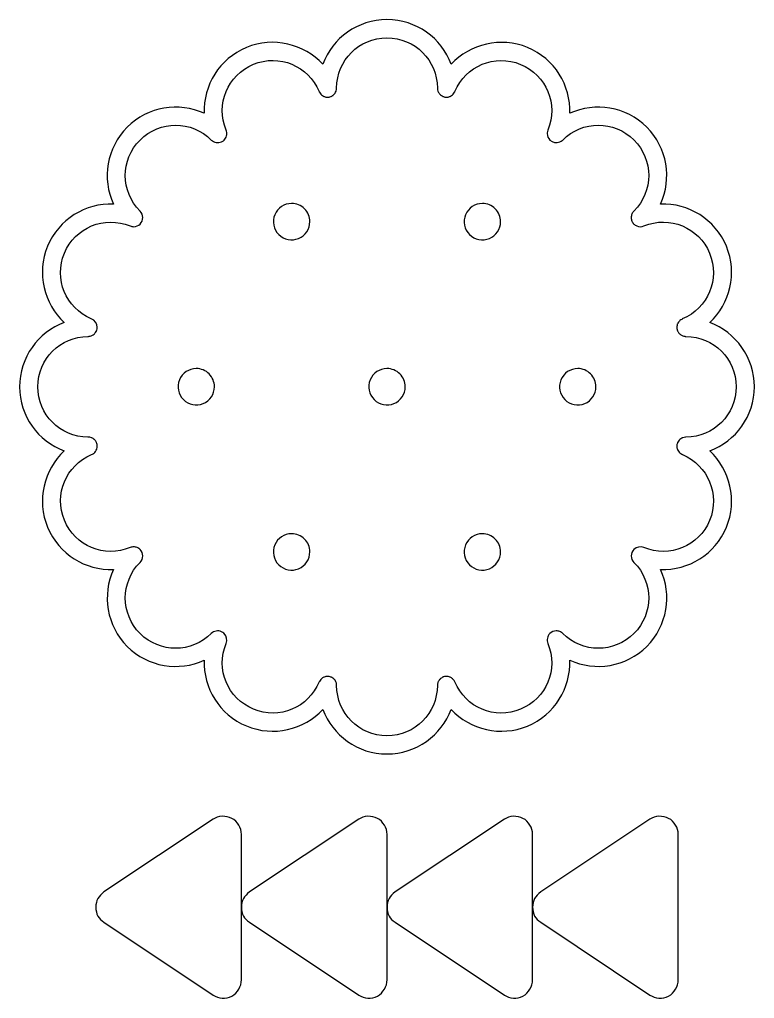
# Model space of a CAD drawing. Header units: millimetres. Extents: x 3 to 91, y 6 to 114.
# Drawn here: x 69.93 to 90.11, y 46.89 to 73.79 of the extents above; entities that cross this region are included whole.
import ezdxf

# ---------------------------------------------------------------- set-up
doc = ezdxf.new("R2010")
doc.units = ezdxf.units.MM
doc.layers.add('Layer_1', color=7, linetype='CONTINUOUS')

msp = doc.modelspace()

# ---------------------------------------------------------------- linework, layer by layer
at = {"layer": 'Layer_1', "color": 7}
for points in [[(80.022555, 73.785431)], [(80.022555, 73.285721)], [(77.403426, 68.732601)], [(82.642176, 68.732601)], [(74.784051, 64.195701)], [(80.022801, 64.195701)], [(85.261551, 64.195701)], [(77.403426, 59.658801)], [(82.642176, 59.658801)], [(72.027408, 49.397425)], [(76.025406, 49.397425)], [(80.024248, 49.397425)], [(84.022246, 49.397425)]]:
    msp.add_lwpolyline(points, close=True, dxfattribs=at)
for points in [[(78.387512, 71.653261), (78.390096, 71.652751)], [(78.477429, 71.670321), (78.485181, 71.671871)], [(78.539958, 71.703391), (78.541508, 71.704421)], [(78.5875, 71.750411), (78.588534, 71.751971)], [(81.652429, 71.653261), (81.65553, 71.652751)], [(84.44089, 70.748411), (84.440373, 70.747891)], [(75.62179, 70.684851), (75.62179, 70.686401)], [(75.62179, 70.619731), (75.62179, 70.621281)], [(75.624373, 70.652291), (75.624373, 70.653841)], [(84.421769, 70.652811), (84.421769, 70.652291)], [(84.8481, 70.475561), (84.848617, 70.476071)], [(86.801986, 68.168201), (86.802503, 68.168201), (86.802503, 68.167691)], [(86.883118, 68.113941), (86.883635, 68.113431)], [(72.051982, 65.247451), (72.054049, 65.254171)], [(72.065417, 65.323931), (72.065934, 65.328581)], [(72.017875, 61.915871), (72.018909, 61.918461)], [(72.051982, 61.982541), (72.054049, 61.988741)], [(72.065934, 62.062631), (72.065934, 62.063151), (72.065934, 62.064181)], [(87.980209, 62.065221), (87.979692, 62.063151), (87.979692, 62.062631)], [(73.161991, 59.277791), (73.161475, 59.277791)], [(73.243123, 59.224051), (73.242607, 59.224051)], [(87.075871, 59.277271), (87.075354, 59.277271), (87.074837, 59.277791)], [(84.671883, 56.989041), (84.671367, 56.989041)], [(84.768001, 56.969921), (84.767485, 56.969921), (84.766968, 56.970441)], [(78.486214, 55.719351), (78.484664, 55.719871)], [(78.51567, 55.704881), (78.512053, 55.706951)], [(78.542542, 55.686801), (78.539441, 55.688861)], [(81.753198, 55.718321), (81.749064, 55.720391)], [(78.588534, 55.640291), (78.583366, 55.646491)], [(78.632975, 55.548301), (78.632459, 55.549341)], [(78.64021, 55.488361), (78.64021, 55.488881), (78.639693, 55.495081)], [(81.886524, 55.584991), (81.88549, 55.587061)], [(75.248853, 51.812564), (72.249921, 49.813276)], [(79.247429, 51.812564), (76.248497, 49.813276)], [(83.245853, 51.812564), (80.246921, 49.813276)], [(87.244429, 51.812564), (84.245497, 49.813276)], [(76.024577, 47.398137), (76.024577, 51.396713)], [(80.023153, 47.398137), (80.023153, 51.396713)], [(84.021577, 47.398137), (84.021577, 51.396713)], [(88.020153, 47.398137), (88.020153, 51.396713)], [(72.249921, 48.981573), (75.248853, 46.982285)], [(76.248497, 48.981573), (79.247429, 46.982285)], [(80.246921, 48.981573), (83.245853, 46.982285)], [(84.245497, 48.981573), (87.244429, 46.982285)]]:
    msp.add_lwpolyline(points, dxfattribs=at)
for points in [[(80.022555, 73.785431), (79.216965, 73.785431), (78.527189, 73.274421), (78.259355, 72.560181)], [(81.786271, 72.560701), (81.518314, 73.274701), (80.827975, 73.785431), (80.022555, 73.785431)], [(78.259355, 72.560181), (77.739082, 73.117911), (76.906684, 73.326361), (76.162325, 73.018041)], [(78.64021, 71.902861), (78.64021, 72.669361), (79.256061, 73.285721), (80.022555, 73.285721)], [(80.022555, 73.285721), (80.788354, 73.285721), (81.4043, 72.670461), (81.405416, 71.904931)], [(83.883818, 73.017001), (83.139809, 73.325181), (82.307082, 73.117631), (81.786271, 72.560701)], [(76.162325, 73.018041), (75.417596, 72.709561), (74.975198, 71.972741), (75.001672, 71.209881)], [(85.043954, 71.209881), (85.070019, 71.972401), (84.628228, 72.708661), (83.883818, 73.017001)], [(76.353528, 72.556051), (77.061675, 72.849371), (77.865263, 72.515401), (78.158586, 71.807261)], [(81.886007, 71.806741), (82.179333, 72.514901), (82.984462, 72.848341), (83.692615, 72.555021)], [(75.605253, 70.749441), (75.31193, 71.457591), (75.64538, 72.262731), (76.353528, 72.556051)], [(83.692615, 72.555021), (84.400609, 72.261761), (84.73389, 71.456451), (84.44089, 70.748411)], [(78.595768, 71.762301), (78.607801, 71.779934), (78.617527, 71.799036), (78.624707, 71.819141)], [(78.624707, 71.819141), (78.626193, 71.823241), (78.627571, 71.827379), (78.628841, 71.831551)], [(78.628841, 71.831551), (78.63458, 71.851225), (78.637877, 71.871531), (78.63866, 71.892011)], [(78.63866, 71.892011), (78.639256, 71.895616), (78.639773, 71.899233), (78.64021, 71.902861)], [(81.405416, 71.904931), (81.406069, 71.899045), (81.406931, 71.893185), (81.408, 71.887361)], [(81.408, 71.887361), (81.4093, 71.863558), (81.413999, 71.840063), (81.421952, 71.817591)], [(81.421952, 71.817591), (81.426664, 71.806352), (81.432191, 71.795473), (81.438489, 71.785041)], [(78.158586, 71.807261), (78.162297, 71.801239), (78.166262, 71.795377), (78.170471, 71.789691)], [(78.170471, 71.789691), (78.179691, 71.771299), (78.191147, 71.754116), (78.204578, 71.738531)], [(78.204578, 71.738531), (78.211059, 71.731244), (78.217961, 71.724342), (78.225248, 71.717861)], [(78.225248, 71.717861), (78.240804, 71.70425), (78.257989, 71.692621), (78.276408, 71.683241)], [(78.276408, 71.683241), (78.28492, 71.678244), (78.29372, 71.673757), (78.302763, 71.669801)], [(78.302763, 71.669801), (78.329839, 71.659414), (78.358517, 71.653817), (78.387512, 71.653261)], [(78.390096, 71.652751), (78.420024, 71.653332), (78.449604, 71.659283), (78.477429, 71.670321)], [(78.485181, 71.671871), (78.500978, 71.678573), (78.516044, 71.686883), (78.530139, 71.696671)], [(78.530139, 71.696671), (78.533465, 71.698833), (78.536739, 71.701073), (78.539958, 71.703391)], [(78.541508, 71.704421), (78.558776, 71.717683), (78.574237, 71.733143), (78.5875, 71.750411)], [(78.588534, 71.751971), (78.591032, 71.755353), (78.593444, 71.758797), (78.595768, 71.762301)], [(81.438489, 71.785041), (81.446329, 71.770004), (81.455679, 71.755804), (81.466394, 71.742661)], [(81.466394, 71.742661), (81.47509, 71.73244), (81.484594, 71.722936), (81.494816, 71.714241)], [(81.494816, 71.714241), (81.507795, 71.703557), (81.521819, 71.69421), (81.536674, 71.686341)], [(81.536674, 71.686341), (81.543807, 71.68095), (81.551225, 71.675946), (81.558895, 71.671351)], [(81.558895, 71.671351), (81.56284, 71.670565), (81.566803, 71.669875), (81.570781, 71.669281)], [(81.570781, 71.669281), (81.596911, 71.659417), (81.624509, 71.654002), (81.652429, 71.653261)], [(81.65553, 71.652751), (81.685078, 71.653289), (81.714297, 71.659061), (81.74183, 71.669801)], [(81.74183, 71.669801), (81.750321, 71.673472), (81.758602, 71.677612), (81.766634, 71.682201)], [(81.766634, 71.682201), (81.786223, 71.69184), (81.804465, 71.704003), (81.820895, 71.718381)], [(81.820895, 71.718381), (81.827228, 71.724095), (81.833265, 71.730129), (81.838981, 71.736461)], [(81.838981, 71.736461), (81.854316, 71.753723), (81.867185, 71.773027), (81.877222, 71.793821)], [(81.877222, 71.793821), (81.880284, 71.798035), (81.883214, 71.802344), (81.886007, 71.806741)], [(75.001672, 71.209881), (74.307273, 71.525441), (73.457699, 71.398621), (72.888106, 70.829021)], [(87.155969, 70.830061), (86.586371, 71.399661), (85.737977, 71.525811), (85.043954, 71.209881)], [(73.241573, 70.475561), (73.783563, 71.017551), (74.655529, 71.017551), (75.197526, 70.475561)], [(84.848617, 70.476071), (85.390643, 71.017551), (86.260678, 71.018411), (86.802503, 70.476591)], [(72.888106, 70.829021), (72.318633, 70.259551), (72.192614, 69.410951), (72.508284, 68.717011)], [(75.62179, 70.686401), (75.619052, 70.708046), (75.613492, 70.729239), (75.605253, 70.749441)], [(84.440373, 70.747891), (84.43141, 70.723338), (84.426353, 70.697531), (84.425387, 70.671411)], [(87.536825, 68.717011), (87.852382, 69.411401), (87.725562, 70.260461), (87.155969, 70.830061)], [(73.243123, 68.521151), (72.701126, 69.063151), (72.699576, 69.933561), (73.241573, 70.475561)], [(75.197526, 70.475561), (75.271889, 70.402243), (75.38399, 70.382871), (75.478646, 70.426981)], [(75.478646, 70.426981), (75.502312, 70.43799), (75.524108, 70.452637), (75.543241, 70.470391)], [(75.543241, 70.470391), (75.545857, 70.472066), (75.548441, 70.473789), (75.550993, 70.475561)], [(75.550993, 70.475561), (75.58223, 70.507056), (75.604524, 70.546294), (75.615588, 70.589251)], [(75.615588, 70.589251), (75.618286, 70.599272), (75.620357, 70.609452), (75.62179, 70.619731)], [(75.624373, 70.653841), (75.624157, 70.664221), (75.623294, 70.674578), (75.62179, 70.684851)], [(75.62179, 70.621281), (75.623294, 70.631554), (75.624157, 70.64191), (75.624373, 70.652291)], [(84.421769, 70.652291), (84.421686, 70.586054), (84.447892, 70.522492), (84.494633, 70.475561)], [(84.425387, 70.671411), (84.423946, 70.665259), (84.422739, 70.659054), (84.421769, 70.652811)], [(84.494633, 70.475561), (84.566307, 70.404044), (84.674041, 70.382821), (84.767485, 70.421811)], [(84.767485, 70.421811), (84.797605, 70.434299), (84.82499, 70.452558), (84.8481, 70.475561)], [(86.802503, 70.476591), (87.343709, 69.935381), (87.344211, 69.065891), (86.80457, 68.523741)], [(72.508284, 68.717011), (71.745767, 68.743071), (71.008991, 68.300771), (70.700643, 67.556361)], [(77.403426, 68.732601), (77.201194, 68.732601), (77.018876, 68.61078), (76.941486, 68.423942)], [(77.756979, 68.586154), (77.663211, 68.679922), (77.536034, 68.732601), (77.403426, 68.732601)], [(77.903426, 68.232601), (77.903426, 68.365209), (77.850747, 68.492386), (77.756979, 68.586154)], [(82.642176, 68.732601), (82.439945, 68.732601), (82.257627, 68.61078), (82.180236, 68.423942)], [(82.995729, 68.586154), (82.901961, 68.679922), (82.774784, 68.732601), (82.642176, 68.732601)], [(83.142176, 68.232601), (83.142176, 68.365209), (83.089497, 68.492386), (82.995729, 68.586154)], [(89.343433, 67.556871), (89.035227, 68.300951), (88.298975, 68.742641), (87.536825, 68.717011)], [(71.16263, 67.365151), (71.455957, 68.073311), (72.261094, 68.406751), (72.969238, 68.113431)], [(73.243123, 68.167691), (73.340692, 68.265311), (73.340692, 68.42353), (73.243123, 68.521151)], [(76.941486, 68.423942), (76.864095, 68.237105), (76.906873, 68.022046), (77.049872, 67.879047)], [(82.180236, 68.423942), (82.102846, 68.237105), (82.145623, 68.022046), (82.288622, 67.879047)], [(86.748242, 68.440021), (86.735657, 68.409718), (86.72916, 68.377233), (86.729122, 68.344421)], [(86.729122, 68.344421), (86.72916, 68.311608), (86.735657, 68.279124), (86.748242, 68.248821)], [(86.80457, 68.523741), (86.780299, 68.499953), (86.761132, 68.471466), (86.748242, 68.440021)], [(87.076388, 68.114461), (87.784168, 68.406681), (88.588333, 68.072791), (88.881445, 67.365151)], [(72.969238, 68.113431), (72.999738, 68.100953), (73.032404, 68.094629), (73.065356, 68.094821)], [(73.065356, 68.094821), (73.131953, 68.094464), (73.195939, 68.120693), (73.243123, 68.167691)], [(77.594767, 67.770661), (77.781605, 67.848051), (77.903426, 68.03037), (77.903426, 68.232601)], [(82.833518, 67.770661), (83.020355, 67.848051), (83.142176, 68.03037), (83.142176, 68.232601)], [(86.748242, 68.248821), (86.760728, 68.2187), (86.778985, 68.191312), (86.801986, 68.168201)], [(86.802503, 68.167691), (86.825612, 68.144688), (86.852998, 68.126429), (86.883118, 68.113941)], [(86.883635, 68.113431), (86.945441, 68.087995), (87.014858, 68.088366), (87.076388, 68.114461)], [(77.049872, 67.879047), (77.192871, 67.736048), (77.40793, 67.69327), (77.594767, 67.770661)], [(82.288622, 67.879047), (82.431621, 67.736048), (82.64668, 67.69327), (82.833518, 67.770661)], [(70.700643, 67.556361), (70.392517, 66.812471), (70.600228, 65.979631), (71.156946, 65.458811)], [(88.88713, 65.459331), (89.44382, 65.980151), (89.651554, 66.813001), (89.343433, 67.556871)], [(71.899019, 65.563711), (71.199143, 65.861131), (70.870975, 66.661031), (71.16263, 67.365151)], [(88.881445, 67.365151), (89.174772, 66.657001), (88.841319, 65.851871), (88.133171, 65.558541)], [(71.156946, 65.458811), (70.443467, 65.190591), (69.932731, 64.500661), (69.932731, 63.695611)], [(72.065934, 65.328581), (72.065655, 65.434381), (71.998806, 65.528549), (71.899019, 65.563711)], [(87.995711, 65.412301), (87.988926, 65.392072), (87.984758, 65.371058), (87.983309, 65.349771)], [(88.011731, 65.443821), (88.005654, 65.433705), (88.0003, 65.423172), (87.995711, 65.412301)], [(88.042737, 65.490331), (88.030695, 65.476035), (88.020295, 65.460434), (88.011731, 65.443821)], [(88.065991, 65.513591), (88.057737, 65.506356), (88.049969, 65.498586), (88.042737, 65.490331)], [(88.118701, 65.548731), (88.099712, 65.5393), (88.082, 65.527492), (88.065991, 65.513591)], [(88.133171, 65.558541), (88.128235, 65.55544), (88.123408, 65.552168), (88.118701, 65.548731)], [(90.112895, 63.695611), (90.112895, 64.501231), (89.601405, 65.191511), (88.88713, 65.459331)], [(71.839591, 65.082091), (71.860005, 65.083753), (71.880138, 65.087917), (71.899536, 65.094491)], [(71.899536, 65.094491), (71.910585, 65.099058), (71.921292, 65.104411), (71.931575, 65.110511)], [(71.931575, 65.110511), (71.948189, 65.119076), (71.963789, 65.129478), (71.978084, 65.141521)], [(71.978084, 65.141521), (71.986338, 65.148752), (71.994106, 65.156519), (72.001339, 65.164771)], [(72.001339, 65.164771), (72.014769, 65.180356), (72.026225, 65.197539), (72.035445, 65.215931)], [(72.035445, 65.215931), (72.039268, 65.221129), (72.042888, 65.226473), (72.046297, 65.231951)], [(72.046297, 65.231951), (72.048362, 65.237053), (72.050258, 65.242223), (72.051982, 65.247451)], [(72.054049, 65.254171), (72.061123, 65.276768), (72.064951, 65.300256), (72.065417, 65.323931)], [(87.983309, 65.349771), (87.982003, 65.332368), (87.982522, 65.314876), (87.984859, 65.297581)], [(87.984859, 65.297581), (87.986401, 65.27969), (87.989867, 65.262019), (87.995195, 65.244871)], [(87.995195, 65.244871), (87.995942, 65.240542), (87.996804, 65.236234), (87.997778, 65.231951)], [(87.997778, 65.231951), (88.00309, 65.222979), (88.008958, 65.214349), (88.015348, 65.206111)], [(88.015348, 65.206111), (88.02235, 65.193191), (88.030477, 65.180913), (88.039636, 65.169421)], [(88.039636, 65.169421), (88.049043, 65.158199), (88.059419, 65.147826), (88.070642, 65.138421)], [(88.070642, 65.138421), (88.082278, 65.129056), (88.09473, 65.120753), (88.107849, 65.113611)], [(88.107849, 65.113611), (88.120339, 65.105925), (88.133481, 65.099353), (88.147123, 65.093971)], [(88.147123, 65.093971), (88.163602, 65.088787), (88.180573, 65.085325), (88.197766, 65.083641)], [(70.432959, 63.695611), (70.432959, 64.460361), (71.046575, 65.075691), (71.810653, 65.078471)], [(71.810653, 65.078471), (71.820361, 65.079113), (71.830024, 65.080322), (71.839591, 65.082091)], [(88.197766, 65.083641), (88.209512, 65.081062), (88.221428, 65.079334), (88.233423, 65.078471)], [(88.233423, 65.078471), (88.998226, 65.076521), (89.612667, 64.460881), (89.612667, 63.695611)], [(74.784051, 64.195701), (74.58182, 64.195701), (74.399502, 64.07388), (74.322111, 63.887042)], [(75.137604, 64.049254), (75.043836, 64.143022), (74.916659, 64.195701), (74.784051, 64.195701)], [(75.284051, 63.695701), (75.284051, 63.828309), (75.231372, 63.955486), (75.137604, 64.049254)], [(80.022801, 64.195701), (79.82057, 64.195701), (79.638252, 64.07388), (79.560861, 63.887042)], [(80.376354, 64.049254), (80.282586, 64.143022), (80.155409, 64.195701), (80.022801, 64.195701)], [(80.522801, 63.695701), (80.522801, 63.828309), (80.470122, 63.955486), (80.376354, 64.049254)], [(85.261551, 64.195701), (85.05932, 64.195701), (84.877002, 64.07388), (84.799611, 63.887042)], [(85.615104, 64.049254), (85.521336, 64.143022), (85.394159, 64.195701), (85.261551, 64.195701)], [(85.761551, 63.695701), (85.761551, 63.828309), (85.708872, 63.955486), (85.615104, 64.049254)], [(74.322111, 63.887042), (74.244721, 63.700205), (74.287498, 63.485146), (74.430497, 63.342147)], [(79.560861, 63.887042), (79.483471, 63.700205), (79.526248, 63.485146), (79.669247, 63.342147)], [(84.799611, 63.887042), (84.722221, 63.700205), (84.764999, 63.485146), (84.907998, 63.342147)], [(69.932731, 63.695611), (69.932731, 62.890401), (70.44375, 62.200511), (71.157462, 61.932411)], [(71.809619, 62.312751), (71.046024, 62.316081), (70.432959, 62.931201), (70.432959, 63.695611)], [(74.975393, 63.233761), (75.16223, 63.311151), (75.284051, 63.49347), (75.284051, 63.695701)], [(80.214143, 63.233761), (80.40098, 63.311151), (80.522801, 63.49347), (80.522801, 63.695701)], [(85.452893, 63.233761), (85.63973, 63.311151), (85.761551, 63.49347), (85.761551, 63.695701)], [(89.612667, 63.695611), (89.612667, 62.929811), (88.9974, 62.313861), (88.231873, 62.312751)], [(88.887647, 61.931891), (89.601687, 62.199831), (90.112895, 62.890161), (90.112895, 63.695611)], [(74.430497, 63.342147), (74.573496, 63.199148), (74.788555, 63.15637), (74.975393, 63.233761)], [(79.669247, 63.342147), (79.812246, 63.199148), (80.027305, 63.15637), (80.214143, 63.233761)], [(84.907998, 63.342147), (85.050997, 63.199148), (85.266055, 63.15637), (85.452893, 63.233761)], [(71.827189, 62.312231), (71.82134, 62.31261), (71.81548, 62.312783), (71.809619, 62.312751)], [(71.904187, 62.296731), (71.879498, 62.305922), (71.853511, 62.311153), (71.827189, 62.312231)], [(71.920207, 62.289491), (71.914953, 62.292091), (71.90961, 62.294506), (71.904187, 62.296731)], [(71.986352, 62.245571), (71.966784, 62.263641), (71.944454, 62.278468), (71.920207, 62.289491)], [(71.998238, 62.233681), (71.994411, 62.237776), (71.990447, 62.241742), (71.986352, 62.245571)], [(72.042163, 62.167541), (72.031138, 62.191786), (72.016309, 62.214115), (71.998238, 62.233681)], [(72.047331, 62.159791), (72.045656, 62.162406), (72.043934, 62.16499), (72.042163, 62.167541)], [(72.065934, 62.064181), (72.066061, 62.096962), (72.05974, 62.129449), (72.047331, 62.159791)], [(87.997262, 62.149971), (87.986699, 62.122925), (87.980929, 62.094247), (87.980209, 62.065221)], [(87.998812, 62.158751), (87.998243, 62.155833), (87.997726, 62.152906), (87.997262, 62.149971)], [(88.010698, 62.176321), (88.006489, 62.170635), (88.002524, 62.164773), (87.998812, 62.158751)], [(88.043771, 62.225931), (88.030807, 62.210773), (88.019704, 62.194117), (88.010698, 62.176321)], [(88.067025, 62.249191), (88.058771, 62.241956), (88.051003, 62.234186), (88.043771, 62.225931)], [(88.116634, 62.282261), (88.098838, 62.273256), (88.082183, 62.262153), (88.067025, 62.249191)], [(88.142989, 62.295691), (88.133947, 62.291738), (88.125146, 62.287254), (88.116634, 62.282261)], [(88.218437, 62.311201), (88.192637, 62.309959), (88.167186, 62.304727), (88.142989, 62.295691)], [(88.231873, 62.312751), (88.227381, 62.312355), (88.222901, 62.311838), (88.218437, 62.311201)], [(71.157462, 61.932411), (70.600804, 61.411581), (70.393565, 60.578711), (70.701676, 59.834861)], [(71.954313, 61.856451), (71.959067, 61.859394), (71.96372, 61.862496), (71.968266, 61.865751)], [(71.968266, 61.865751), (71.987087, 61.880029), (72.00379, 61.896904), (72.017875, 61.915871)], [(72.018909, 61.918461), (72.032972, 61.93811), (72.044112, 61.959695), (72.051982, 61.982541)], [(72.054049, 61.988741), (72.061695, 62.012635), (72.065702, 62.037544), (72.065934, 62.062631)], [(87.979692, 62.062631), (87.980335, 62.032879), (87.986285, 62.003481), (87.997262, 61.975821)], [(87.997262, 61.975821), (88.000951, 61.967504), (88.005091, 61.959396), (88.009664, 61.951531)], [(88.009664, 61.951531), (88.019095, 61.932542), (88.030903, 61.91483), (88.044804, 61.898821)], [(88.044804, 61.898821), (88.051285, 61.891533), (88.058187, 61.884632), (88.065475, 61.878151)], [(88.065475, 61.878151), (88.081905, 61.863777), (88.100147, 61.851617), (88.119735, 61.841981)], [(89.344466, 59.834351), (89.652645, 60.578361), (89.444568, 61.411081), (88.887647, 61.931891)], [(71.163664, 60.026581), (70.870341, 60.734731), (71.203795, 61.539871), (71.911938, 61.833191)], [(71.911938, 61.833191), (71.926781, 61.839557), (71.940973, 61.847347), (71.954313, 61.856451)], [(88.119735, 61.841981), (88.124442, 61.83854), (88.129268, 61.835264), (88.134204, 61.832161)], [(88.134204, 61.832161), (88.842348, 61.538831), (89.175806, 60.733701), (88.882479, 60.025551)], [(72.970272, 59.277791), (72.262128, 58.984471), (71.45699, 59.318431), (71.163664, 60.026581)], [(88.882479, 60.025551), (88.589156, 59.317411), (87.784015, 58.983951), (87.075871, 59.277271)], [(70.701676, 59.834861), (71.010024, 59.090451), (71.746284, 58.648661), (72.508801, 58.674731)], [(87.537858, 58.673691), (88.300008, 58.648061), (89.036261, 59.090271), (89.344466, 59.834351)], [(77.403426, 59.658801), (77.201194, 59.658801), (77.018876, 59.53698), (76.941486, 59.350142)], [(77.756979, 59.512354), (77.663211, 59.606122), (77.536034, 59.658801), (77.403426, 59.658801)], [(77.903426, 59.158801), (77.903426, 59.291409), (77.850747, 59.418586), (77.756979, 59.512354)], [(82.642176, 59.658801), (82.439945, 59.658801), (82.257627, 59.53698), (82.180236, 59.350142)], [(82.995729, 59.512354), (82.901961, 59.606122), (82.774784, 59.658801), (82.642176, 59.658801)], [(83.142176, 59.158801), (83.142176, 59.291409), (83.089497, 59.418586), (82.995729, 59.512354)], [(73.065873, 59.296911), (73.03306, 59.296873), (73.000575, 59.290376), (72.970272, 59.277791)], [(73.161475, 59.277791), (73.131171, 59.290376), (73.098686, 59.296873), (73.065873, 59.296911)], [(73.242607, 59.224051), (73.219496, 59.247049), (73.19211, 59.265305), (73.161991, 59.277791)], [(73.316565, 59.047056), (73.316565, 59.113467), (73.290141, 59.177149), (73.243123, 59.224051)], [(76.941486, 59.350142), (76.864095, 59.163305), (76.906873, 58.948246), (77.049872, 58.805247)], [(82.180236, 59.350142), (82.102846, 59.163305), (82.145623, 58.948246), (82.288622, 58.805247)], [(86.802503, 59.224051), (86.755485, 59.177149), (86.729061, 59.113467), (86.729061, 59.047056)], [(87.074837, 59.277791), (86.981539, 59.31655), (86.874084, 59.295345), (86.802503, 59.224051)], [(73.243123, 58.870061), (73.290141, 58.916962), (73.316565, 58.980644), (73.316565, 59.047056)], [(77.594767, 58.696861), (77.781605, 58.774251), (77.903426, 58.95657), (77.903426, 59.158801)], [(82.833518, 58.696861), (83.020355, 58.774251), (83.142176, 58.95657), (83.142176, 59.158801)], [(86.729061, 59.047056), (86.729061, 58.980644), (86.755485, 58.916962), (86.802503, 58.870061)], [(72.508801, 58.674731), (72.193206, 57.980321), (72.320042, 57.130781), (72.889656, 56.561161)], [(73.243123, 56.914631), (72.701126, 57.456621), (72.701126, 58.328071), (73.243123, 58.870061)], [(77.049872, 58.805247), (77.192871, 58.662248), (77.40793, 58.61947), (77.594767, 58.696861)], [(82.288622, 58.805247), (82.431621, 58.662248), (82.64668, 58.61947), (82.833518, 58.696861)], [(86.802503, 58.870061), (87.344492, 58.328071), (87.346043, 57.458171), (86.804053, 56.916181)], [(87.15752, 56.562711), (87.726825, 57.132021), (87.853181, 57.979861), (87.537858, 58.673691)], [(75.197526, 56.916181), (74.655529, 56.374181), (73.785106, 56.372631), (73.243123, 56.914631)], [(75.48123, 56.962691), (75.386314, 57.008551), (75.272831, 56.989946), (75.197526, 56.916181)], [(75.540141, 56.923411), (75.522467, 56.939233), (75.502631, 56.952458), (75.48123, 56.962691)], [(75.550993, 56.916181), (75.547439, 56.918685), (75.54382, 56.921095), (75.540141, 56.923411)], [(75.60422, 56.642291), (75.643812, 56.735918), (75.622769, 56.844196), (75.550993, 56.916181)], [(84.494633, 56.916181), (84.422551, 56.843677), (84.40188, 56.734589), (84.44244, 56.640741)], [(84.671367, 56.989041), (84.60513, 56.989126), (84.541566, 56.962921), (84.494633, 56.916181)], [(84.766968, 56.970441), (84.736789, 56.982782), (84.704488, 56.9891), (84.671883, 56.989041)], [(84.8481, 56.916181), (84.825142, 56.939124), (84.797936, 56.957377), (84.768001, 56.969921)], [(86.804053, 56.916181), (86.262056, 56.374181), (85.39009, 56.374191), (84.8481, 56.916181)], [(72.889656, 56.561161), (73.459131, 55.991691), (74.307209, 55.865661), (75.001156, 56.181341)], [(76.353528, 54.837241), (75.645375, 55.130561), (75.310897, 55.934151), (75.60422, 56.642291)], [(84.44244, 56.640741), (84.733887, 55.933221), (84.400418, 55.129171), (83.693132, 54.836201)], [(85.044987, 56.181341), (85.739217, 55.866291), (86.588165, 55.993361), (87.15752, 56.562711)], [(75.001156, 56.181341), (74.975293, 55.419311), (75.417908, 54.683601), (76.162325, 54.375251)], [(83.884334, 54.374211), (84.62858, 54.682491), (85.070836, 55.419001), (85.044987, 56.181341)], [(78.28416, 55.712121), (78.261936, 55.701584), (78.241388, 55.687826), (78.223181, 55.671291)], [(78.300696, 55.720391), (78.295084, 55.717839), (78.289568, 55.71508), (78.28416, 55.712121)], [(78.390096, 55.738471), (78.359439, 55.737977), (78.329135, 55.731848), (78.300696, 55.720391)], [(78.484664, 55.719871), (78.454646, 55.732146), (78.422527, 55.738463), (78.390096, 55.738471)], [(78.512053, 55.706951), (78.503684, 55.711575), (78.495057, 55.715715), (78.486214, 55.719351)], [(78.539441, 55.688861), (78.53183, 55.694651), (78.523893, 55.7), (78.51567, 55.704881)], [(78.562179, 55.669741), (78.555934, 55.675764), (78.549379, 55.681459), (78.542542, 55.686801)], [(81.494299, 55.676461), (81.485067, 55.668489), (81.476432, 55.659853), (81.468461, 55.650621)], [(81.541325, 55.707471), (81.524531, 55.698939), (81.508756, 55.688536), (81.494299, 55.676461)], [(81.559929, 55.719871), (81.553546, 55.716017), (81.547338, 55.711879), (81.541325, 55.707471)], [(81.568714, 55.721421), (81.565777, 55.720956), (81.562848, 55.720439), (81.559929, 55.719871)], [(81.644161, 55.736921), (81.618362, 55.735682), (81.592911, 55.730454), (81.568714, 55.721421)], [(81.659147, 55.738471), (81.654137, 55.738105), (81.649139, 55.737588), (81.644161, 55.736921)], [(81.749064, 55.720391), (81.720463, 55.731911), (81.689978, 55.73804), (81.659147, 55.738471)], [(81.828646, 55.668711), (81.806716, 55.68969), (81.78115, 55.7065), (81.753198, 55.718321)], [(78.159619, 55.583961), (77.866297, 54.875821), (77.061672, 54.543911), (76.353528, 54.837241)], [(78.167371, 55.595331), (78.164683, 55.591612), (78.162098, 55.587821), (78.159619, 55.583961)], [(78.207678, 55.655791), (78.191369, 55.637708), (78.17779, 55.617339), (78.167371, 55.595331)], [(78.223181, 55.671291), (78.217789, 55.666353), (78.212616, 55.661181), (78.207678, 55.655791)], [(78.573031, 55.658891), (78.569525, 55.662617), (78.565906, 55.666236), (78.562179, 55.669741)], [(78.583366, 55.646491), (78.580055, 55.650734), (78.576608, 55.65487), (78.573031, 55.658891)], [(78.595768, 55.630471), (78.593437, 55.633802), (78.591025, 55.637077), (78.588534, 55.640291)], [(78.632459, 55.549341), (78.625182, 55.578362), (78.612754, 55.605841), (78.595768, 55.630471)], [(78.638143, 55.518851), (78.637009, 55.528762), (78.635284, 55.538596), (78.632975, 55.548301)], [(78.639693, 55.495081), (78.639554, 55.503024), (78.639037, 55.510956), (78.638143, 55.518851)], [(80.022555, 54.106011), (79.256234, 54.106011), (78.640486, 54.722101), (78.64021, 55.488361)], [(81.405416, 55.488881), (81.405416, 54.722381), (80.789048, 54.106011), (80.022555, 54.106011)], [(81.422469, 55.575171), (81.411729, 55.547641), (81.405956, 55.518426), (81.405416, 55.488881)], [(81.437455, 55.604111), (81.431835, 55.5948), (81.426829, 55.585133), (81.422469, 55.575171)], [(81.468461, 55.650621), (81.456419, 55.636325), (81.446019, 55.620724), (81.437455, 55.604111)], [(81.834847, 55.661991), (81.832821, 55.664268), (81.830754, 55.666509), (81.828646, 55.668711)], [(81.88549, 55.587061), (81.873305, 55.614908), (81.856143, 55.6403), (81.834847, 55.661991)], [(83.693132, 54.836201), (82.984984, 54.542881), (82.17985, 54.876841), (81.886524, 55.584991)], [(76.162325, 54.375251), (76.906427, 54.067031), (77.738761, 54.273911), (78.259355, 54.830521)], [(78.259355, 54.830521), (78.527311, 54.116521), (79.217135, 53.605791), (80.022555, 53.605791)], [(80.022555, 53.605791), (80.828145, 53.605791), (81.518436, 54.116801), (81.786271, 54.831031)], [(81.786271, 54.831031), (82.307065, 54.273911), (83.140213, 54.065991), (83.884334, 54.374211)], [(75.496765, 51.892536), (75.400799, 51.887205), (75.318162, 51.860547), (75.248853, 51.812564)], [(75.760671, 51.836556), (75.680699, 51.879207), (75.592731, 51.897867), (75.496765, 51.892536)], [(75.952602, 51.652621), (75.90462, 51.732593), (75.840642, 51.793904), (75.760671, 51.836556)], [(76.024577, 51.396713), (76.024577, 51.487347), (76.000585, 51.57265), (75.952602, 51.652621)], [(79.495341, 51.892536), (79.399375, 51.887205), (79.316738, 51.860547), (79.247429, 51.812564)], [(79.759247, 51.836556), (79.679275, 51.879207), (79.591307, 51.897867), (79.495341, 51.892536)], [(79.951178, 51.652621), (79.903196, 51.732593), (79.839218, 51.793904), (79.759247, 51.836556)], [(80.023153, 51.396713), (80.023153, 51.487347), (79.999161, 51.57265), (79.951178, 51.652621)], [(83.493765, 51.892536), (83.397799, 51.887205), (83.315162, 51.860547), (83.245853, 51.812564)], [(83.757671, 51.836556), (83.677699, 51.879207), (83.589731, 51.897867), (83.493765, 51.892536)], [(83.949603, 51.652621), (83.90162, 51.732593), (83.837642, 51.793904), (83.757671, 51.836556)], [(84.021577, 51.396713), (84.021577, 51.487347), (83.997585, 51.57265), (83.949603, 51.652621)], [(87.492341, 51.892536), (87.396375, 51.887205), (87.313738, 51.860547), (87.244429, 51.812564)], [(87.756247, 51.836556), (87.676275, 51.879207), (87.588307, 51.897867), (87.492341, 51.892536)], [(87.948179, 51.652621), (87.900196, 51.732593), (87.836218, 51.793904), (87.756247, 51.836556)], [(88.020153, 51.396713), (88.020153, 51.487347), (87.996161, 51.57265), (87.948179, 51.652621)], [(72.249921, 49.813276), (72.100641, 49.711979), (72.027408, 49.573362), (72.027408, 49.397425)], [(76.248497, 49.813276), (76.099217, 49.711979), (76.025406, 49.573362), (76.025406, 49.397425)], [(80.246921, 49.813276), (80.097641, 49.711979), (80.024248, 49.573362), (80.024248, 49.397425)], [(84.245497, 49.813276), (84.096217, 49.711979), (84.022246, 49.573362), (84.022246, 49.397425)], [(72.027408, 49.397425), (72.027408, 49.210824), (72.100641, 49.072207), (72.249921, 48.981573)], [(76.025406, 49.397425), (76.025406, 49.210824), (76.099217, 49.072207), (76.248497, 48.981573)], [(80.024248, 49.397425), (80.024248, 49.210824), (80.097641, 49.072207), (80.246921, 48.981573)], [(84.022246, 49.397425), (84.022246, 49.210824), (84.096217, 49.072207), (84.245497, 48.981573)], [(75.952602, 47.142228), (76.000585, 47.222199), (76.024577, 47.307502), (76.024577, 47.398137)], [(79.951178, 47.142228), (79.999161, 47.222199), (80.023153, 47.307502), (80.023153, 47.398137)], [(83.949603, 47.142228), (83.997585, 47.222199), (84.021577, 47.307502), (84.021577, 47.398137)], [(87.948179, 47.142228), (87.996161, 47.222199), (88.020153, 47.307502), (88.020153, 47.398137)], [(75.760671, 46.950296), (75.840642, 46.998279), (75.90462, 47.062256), (75.952602, 47.142228)], [(79.759247, 46.950296), (79.839218, 46.998279), (79.903196, 47.062256), (79.951178, 47.142228)], [(83.757671, 46.950296), (83.837642, 46.998279), (83.90162, 47.062256), (83.949603, 47.142228)], [(87.756247, 46.950296), (87.836218, 46.998279), (87.900196, 47.062256), (87.948179, 47.142228)], [(75.248853, 46.982285), (75.323493, 46.92897), (75.40613, 46.899647), (75.496765, 46.894316)], [(75.496765, 46.894316), (75.587399, 46.888985), (75.675368, 46.907644), (75.760671, 46.950296)], [(79.247429, 46.982285), (79.322069, 46.92897), (79.404706, 46.899647), (79.495341, 46.894316)], [(79.495341, 46.894316), (79.585975, 46.888985), (79.673944, 46.907644), (79.759247, 46.950296)], [(83.245853, 46.982285), (83.320493, 46.92897), (83.40313, 46.899647), (83.493765, 46.894316)], [(83.493765, 46.894316), (83.584399, 46.888985), (83.672368, 46.907644), (83.757671, 46.950296)], [(87.244429, 46.982285), (87.319069, 46.92897), (87.401706, 46.899647), (87.492341, 46.894316)], [(87.492341, 46.894316), (87.582975, 46.888985), (87.670944, 46.907644), (87.756247, 46.950296)]]:
    msp.add_open_spline(points, degree=3, dxfattribs=at)

doc.saveas('drawing.dxf')
